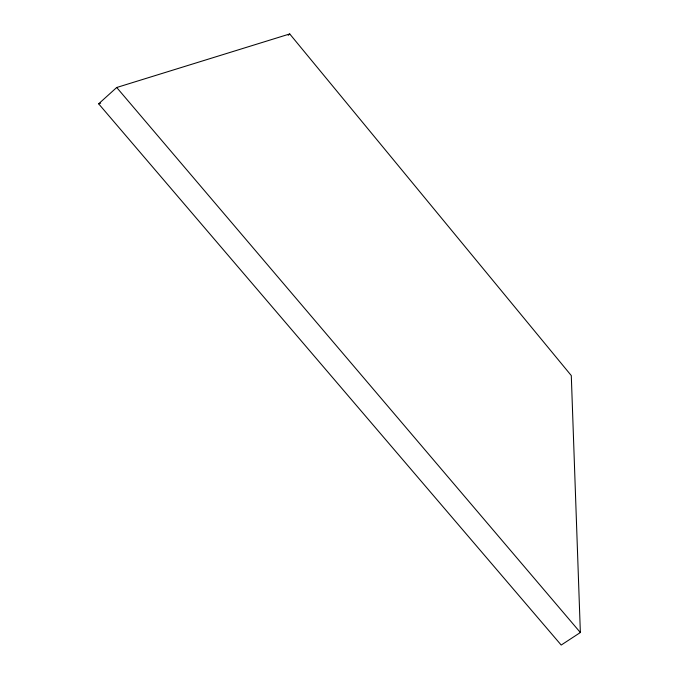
<?xml version="1.0" encoding="UTF-8"?>
<svg xmlns="http://www.w3.org/2000/svg" width="679" height="679" viewBox="0 0 679 679"><rect width="100%" height="100%" fill="white"/><g stroke="black" fill="none" stroke-linecap="round" stroke-linejoin="round"><path stroke-width="1.02" d="M98.642 103.811L116.703 87.498L289.738 33.95L571.294 375.58L580.358 632.514L561.202 645.05L98.642 103.811L100.653 103.14M288.202 35.291L289.738 33.95M116.703 87.498L580.358 632.514"/></g></svg>
